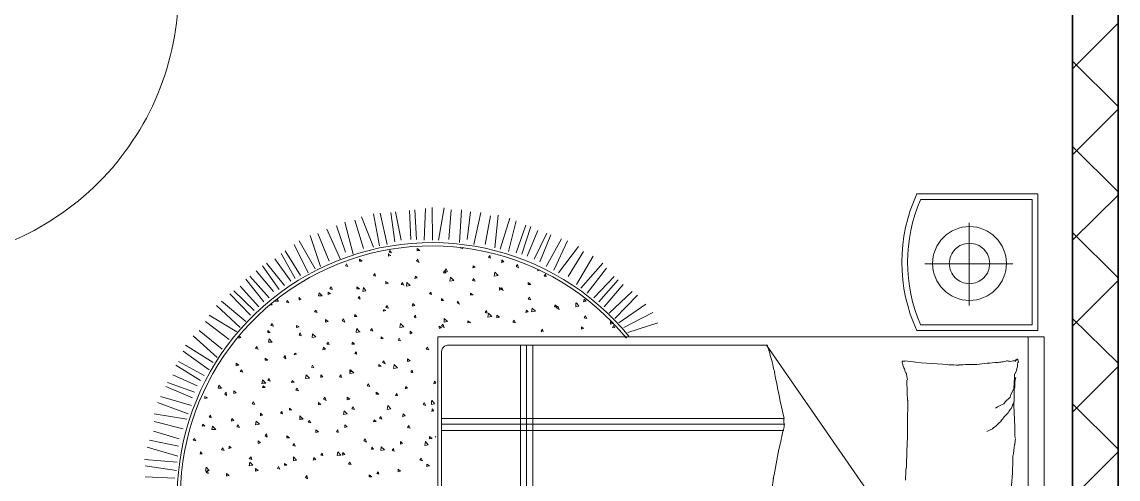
# Model space of a CAD drawing. Header units: millimetres. Extents: x -102235 to 28000, y -9692 to 28742.
# Drawn here: x -73533 to -66302, y 4678 to 7694 of the extents above; entities that cross this region are included whole.
import ezdxf

# ---------------------------------------------------------------- set-up
doc = ezdxf.new("R2010")
doc.units = ezdxf.units.MM
doc.header["$MEASUREMENT"] = 0
for name, color, linetype, lineweight in [('Drawing & Figure_Pen_No__1', 7, 'Continuous', 13), ('Drawing & Figure_Pen_No__141', 7, 'Continuous', 20), ('Drawing & Figure_Pen_No__7', 7, 'Continuous', 35)]:
    doc.layers.add(name, color=color, linetype=linetype, lineweight=lineweight)

msp = doc.modelspace()

# ---------------------------------------------------------------- linework, layer by layer
at = {"layer": 'Drawing & Figure_Pen_No__1', "linetype": 'Continuous', "flags": 128}
msp.add_lwpolyline([(-74301.2, 6106.5, 0.414214), (-72499.9, 7907.8)], format="xyb", dxfattribs=at)
at = {"layer": 'Drawing & Figure_Pen_No__141', "linetype": 'Continuous', "flags": 128}
for points in [[(-66602.9, 7385), (-66302.3, 7685.5)], [(-66302.3, 7135.2), (-66602.9, 7435.8)], [(-66602.9, 6817.7), (-66302.3, 7118.3)], [(-66302.3, 6572.2), (-66602.9, 6872.7)], [(-67631.6, 6559.5), (-66831.5, 6559.5)], [(-67606.2, 6521.4), (-66869.6, 6521.4)], [(-66869.6, 6521.4), (-66869.6, 5695.9)], [(-66831.5, 6559.5), (-66831.5, 5657.8)], [(-66602.9, 6254.7), (-66302.3, 6551)], [(-71073.3, 6242), (-71098.7, 6436.7)], [(-71031, 6254.7), (-71069.1, 6440.9)], [(-70967.5, 6258.9), (-70975.9, 6449.4)], [(-70929.4, 6258.9), (-70942.1, 6453.6)], [(-70878.6, 6254.7), (-70870.1, 6462.1)], [(-70823.5, 6254.7), (-70827.8, 6470.6)], [(-70785.4, 6254.7), (-70747.3, 6466.3)], [(-70717.7, 6258.9), (-70700.8, 6453.6)], [(-70645.7, 6237.7), (-70633, 6453.6)], [(-70594.9, 6258.9), (-70573.8, 6440.9)], [(-70552.6, 6225), (-70506, 6436.7)], [(-71348.5, 6161.5), (-71403.5, 6373.2)], [(-71280.7, 6199.6), (-71335.8, 6385.9)], [(-71213, 6208.1), (-71293.4, 6407.1)], [(-71174.9, 6216.6), (-71213, 6428.2)], [(-71124.1, 6225), (-71170.7, 6432.5)], [(-70476.4, 6225), (-70442.5, 6415.5)], [(-70412.9, 6203.9), (-70391.7, 6419.8)], [(-70379, 6195.4), (-70315.5, 6398.6)], [(-70324, 6178.5), (-70273.2, 6381.7)], [(-67284.5, 5822.9), (-67284.5, 6369)], [(-71505.1, 6115), (-71581.3, 6297)], [(-71433.1, 6131.9), (-71522, 6326.6)], [(-71399.3, 6174.2), (-71458.5, 6347.8)], [(-70273.2, 6170), (-70209.7, 6352)], [(-70235.1, 6161.5), (-70175.8, 6343.6)], [(-70201.2, 6148.8), (-70129.3, 6318.2)], [(-70154.7, 6127.7), (-70070, 6301.2)], [(-66302.3, 6004.9), (-66602.9, 6305.5)], [(-71644.8, 6038.8), (-71737.9, 6225)], [(-71598.2, 6064.2), (-71704.1, 6250.4)], [(-71564.4, 6081.1), (-71632.1, 6284.3)], [(-70116.6, 6110.7), (-70044.6, 6288.5)], [(-70074.2, 6081.1), (-69972.6, 6263.1)], [(-70023.4, 6055.7), (-69934.5, 6250.4)], [(-71729.5, 6000.7), (-71822.6, 6165.8)], [(-71695.6, 6021.8), (-71797.2, 6182.7)], [(-71115.6, 6165.8), (-71115.6, 6148.8)], [(-71115.6, 6161.5), (-71098.7, 6153.1)], [(-71115.6, 6148.8), (-71102.9, 6153.1)], [(-71102.9, 6186.9), (-71111.4, 6174.2)], [(-71111.4, 6174.2), (-71094.5, 6170)], [(-71102.9, 6186.9), (-71094.5, 6170)], [(-70925.1, 6199.6), (-70908.2, 6186.9)], [(-70925.1, 6199.6), (-70925.1, 6182.7)], [(-70925.1, 6182.7), (-70908.2, 6186.9)], [(-70641.5, 6203.9), (-70624.6, 6199.6)], [(-70628.8, 6203.9), (-70624.6, 6199.6)], [(-70446.8, 6153.1), (-70455.2, 6140.4)], [(-70446.8, 6153.1), (-70442.5, 6136.1)], [(-69993.8, 6038.8), (-69862.6, 6212.3)], [(-69930.3, 6013.4), (-69828.7, 6178.5)], [(-69875.3, 5962.6), (-69765.2, 6148.8)], [(-71835.3, 5928.7), (-71945.4, 6085.3)], [(-71801.4, 5954.1), (-71920, 6102.3)], [(-71759.1, 5983.7), (-71864.9, 6131.9)], [(-71390.8, 6098), (-71399.3, 6085.3)], [(-71399.3, 6085.3), (-71382.3, 6081.1)], [(-71390.8, 6098), (-71382.3, 6081.1)], [(-71306.1, 6127.7), (-71289.2, 6115)], [(-71306.1, 6127.7), (-71306.1, 6115)], [(-71306.1, 6115), (-71293.4, 6115)], [(-70920.9, 6127.7), (-70929.4, 6115)], [(-70929.4, 6115), (-70912.4, 6106.5)], [(-70920.9, 6123.4), (-70912.4, 6106.5)], [(-70561.1, 6072.6), (-70544.1, 6076.9)], [(-70556.8, 6085.3), (-70544.1, 6076.9)], [(-70556.8, 6085.3), (-70556.8, 6072.6)], [(-70455.2, 6140.4), (-70442.5, 6136.1)], [(-70370.6, 6106.5), (-70353.6, 6110.7)], [(-70366.3, 6123.4), (-70353.6, 6110.7)], [(-70366.3, 6123.4), (-70366.3, 6106.5)], [(-70264.7, 6093.8), (-70273.2, 6081.1)], [(-70273.2, 6081.1), (-70256.3, 6072.6)], [(-70264.7, 6093.8), (-70256.3, 6072.6)], [(-69845.6, 5937.2), (-69701.7, 6102.3)], [(-66996.6, 6098), (-67576.6, 6098)], [(-71903, 5873.7), (-72030, 6017.6)], [(-71873.4, 5916), (-71987.7, 6051.5)], [(-71204.5, 6034.5), (-71213, 6021.8)], [(-71213, 6021.8), (-71200.3, 6017.6)], [(-71204.5, 6034.5), (-71200.3, 6017.6)], [(-70937.8, 6017.6), (-70942.1, 6000.7)], [(-70942.1, 6000.7), (-70925.1, 6004.9)], [(-70937.8, 6017.6), (-70925.1, 6004.9)], [(-70747.3, 6051.5), (-70751.6, 6038.8)], [(-70751.6, 6038.8), (-70734.6, 6038.8)], [(-70747.3, 6051.5), (-70734.6, 6038.8)], [(-70734.6, 6064.2), (-70743.1, 6051.5)], [(-70743.1, 6051.5), (-70726.2, 6047.2)], [(-70734.6, 6064.2), (-70726.2, 6047.2)], [(-70705, 6009.1), (-70709.2, 5983.7)], [(-70705, 6009.1), (-70683.8, 5988)], [(-70412.9, 6043), (-70417.1, 6017.6)], [(-70417.1, 6017.6), (-70391.7, 6021.8)], [(-70412.9, 6043), (-70391.7, 6021.8)], [(-70129.3, 6059.9), (-70129.3, 6051.5)], [(-70129.3, 6051.5), (-70116.6, 6055.7)], [(-70078.5, 6030.3), (-70086.9, 6017.6)], [(-70086.9, 6017.6), (-70074.2, 6013.4)], [(-70078.5, 6030.3), (-70074.2, 6013.4)], [(-69803.3, 5903.3), (-69676.3, 6068.4)], [(-69761, 5873.7), (-69625.5, 6013.4)], [(-71970.8, 5814.4), (-72093.5, 5949.9)], [(-71936.9, 5848.3), (-72055.4, 5996.4)], [(-71492.4, 5945.6), (-71500.9, 5932.9)], [(-71500.9, 5932.9), (-71483.9, 5928.7)], [(-71492.4, 5945.6), (-71483.9, 5928.7)], [(-71323.1, 5945.6), (-71306.1, 5932.9)], [(-71323.1, 5945.6), (-71323.1, 5932.9)], [(-71323.1, 5932.9), (-71306.1, 5932.9)], [(-71280.7, 5941.4), (-71285, 5916)], [(-71280.7, 5941.4), (-71263.8, 5920.2)], [(-71132.6, 5983.7), (-71132.6, 5966.8)], [(-71132.6, 5979.5), (-71115.6, 5971)], [(-71132.6, 5966.8), (-71115.6, 5971)], [(-71022.5, 5975.3), (-71031, 5962.6)], [(-71031, 5962.6), (-71014, 5958.3)], [(-71022.5, 5975.3), (-71014, 5954.1)], [(-70992.9, 5975.3), (-70997.1, 5949.9)], [(-70997.1, 5949.9), (-70971.7, 5954.1)], [(-70992.9, 5975.3), (-70971.7, 5954.1)], [(-70709.2, 5983.7), (-70683.8, 5988)], [(-70552.6, 6000.7), (-70561.1, 5988)], [(-70561.1, 5988), (-70544.1, 5983.7)], [(-70552.6, 6000.7), (-70544.1, 5983.7)], [(-70383.3, 5941.4), (-70366.3, 5928.7)], [(-70383.3, 5941.4), (-70383.3, 5924.5)], [(-70366.3, 5941.4), (-70374.8, 5928.7)], [(-70366.3, 5941.4), (-70357.9, 5920.2)], [(-70192.8, 5975.3), (-70175.8, 5962.6)], [(-70192.8, 5975.3), (-70192.8, 5962.6)], [(-70192.8, 5962.6), (-70175.8, 5962.6)], [(-69727.1, 5848.3), (-69600.1, 5992.2)], [(-69693.2, 5814.4), (-69566.2, 5962.6)], [(-66602.9, 5687.4), (-66302.3, 5988)], [(-72025.8, 5759.4), (-72161.3, 5899.1)], [(-72000.4, 5789), (-72135.9, 5920.2)], [(-71852.2, 5865.2), (-71839.5, 5852.5)], [(-71780.3, 5856.7), (-71788.7, 5844)], [(-71780.3, 5856.7), (-71771.8, 5839.8)], [(-71704.1, 5877.9), (-71704.1, 5861)], [(-71704.1, 5873.7), (-71699.8, 5869.4)], [(-71704.1, 5861), (-71699.8, 5861)], [(-71699.8, 5869.4), (-71691.4, 5865.2)], [(-71699.8, 5861), (-71691.4, 5865.2)], [(-71572.8, 5907.5), (-71577.1, 5886.4)], [(-71577.1, 5886.4), (-71551.7, 5886.4)], [(-71572.8, 5907.5), (-71551.7, 5886.4)], [(-71513.6, 5911.8), (-71496.6, 5899.1)], [(-71513.6, 5911.8), (-71513.6, 5894.8)], [(-71513.6, 5894.8), (-71500.9, 5899.1)], [(-71306.1, 5882.1), (-71314.6, 5873.7)], [(-71314.6, 5873.7), (-71301.9, 5865.2)], [(-71306.1, 5882.1), (-71301.9, 5865.2)], [(-71285, 5916), (-71263.8, 5920.2)], [(-70836.2, 5911.8), (-70844.7, 5899.1)], [(-70844.7, 5899.1), (-70832, 5894.8)], [(-70836.2, 5911.8), (-70832, 5894.8)], [(-70768.5, 5856.7), (-70751.6, 5856.7)], [(-70764.3, 5869.4), (-70751.6, 5856.7)], [(-70764.3, 5869.4), (-70764.3, 5856.7)], [(-70573.8, 5903.3), (-70556.8, 5890.6)], [(-70573.8, 5903.3), (-70573.8, 5890.6)], [(-70573.8, 5890.6), (-70561.1, 5894.8)], [(-70383.3, 5924.5), (-70370.6, 5928.7)], [(-70374.8, 5928.7), (-70357.9, 5924.5)], [(-70184.3, 5877.9), (-70192.8, 5865.2)], [(-70192.8, 5865.2), (-70175.8, 5861)], [(-70184.3, 5877.9), (-70175.8, 5861)], [(-69824.5, 5865.2), (-69828.7, 5848.3)], [(-69824.5, 5865.2), (-69811.8, 5852.5)], [(-69659.4, 5772.1), (-69507, 5916)], [(-69621.3, 5738.2), (-69473.1, 5890.6)], [(-72093.5, 5678.9), (-72250.2, 5822.9)], [(-72055.4, 5717), (-72216.3, 5852.5)], [(-71898.8, 5827.1), (-71881.9, 5827.1)], [(-71886.1, 5835.6), (-71881.9, 5827.1)], [(-71864.9, 5852.5), (-71839.5, 5852.5)], [(-71788.7, 5844), (-71771.8, 5839.8)], [(-71594, 5793.2), (-71602.5, 5780.5)], [(-71594, 5793.2), (-71585.5, 5776.3)], [(-71145.3, 5797.5), (-71149.5, 5784.8)], [(-71149.5, 5784.8), (-71132.6, 5789)], [(-71145.3, 5797.5), (-71132.6, 5789)], [(-71124.1, 5822.9), (-71132.6, 5810.2)], [(-71132.6, 5810.2), (-71115.6, 5805.9)], [(-71124.1, 5822.9), (-71115.6, 5805.9)], [(-70954.8, 5835.6), (-70959, 5818.6)], [(-70959, 5818.6), (-70942.1, 5822.9)], [(-70954.8, 5835.6), (-70942.1, 5822.9)], [(-70654.2, 5852.5), (-70662.7, 5839.8)], [(-70662.7, 5839.8), (-70645.7, 5831.3)], [(-70654.2, 5848.3), (-70645.7, 5831.3)], [(-70467.9, 5789), (-70476.4, 5776.3)], [(-70467.9, 5789), (-70463.7, 5772.1)], [(-70205.5, 5793.2), (-70209.7, 5776.3)], [(-70205.5, 5793.2), (-70192.8, 5780.5)], [(-70167.4, 5805.9), (-70171.6, 5780.5)], [(-70171.6, 5780.5), (-70146.2, 5784.8)], [(-70167.4, 5805.9), (-70146.2, 5784.8)], [(-70015, 5827.1), (-70019.2, 5814.4)], [(-70019.2, 5814.4), (-70002.3, 5814.4)], [(-70015, 5827.1), (-70002.3, 5814.4)], [(-69998, 5818.6), (-70006.5, 5805.9)], [(-70006.5, 5805.9), (-69989.6, 5797.5)], [(-69998, 5818.6), (-69989.6, 5797.5)], [(-69879.5, 5839.8), (-69879.5, 5814.4)], [(-69879.5, 5814.4), (-69858.3, 5818.6)], [(-69875.3, 5839.8), (-69858.3, 5818.6)], [(-69828.7, 5848.3), (-69811.8, 5852.5)], [(-69595.9, 5708.6), (-69418.1, 5831.3)], [(-72165.5, 5598.5), (-72322.1, 5717)], [(-72114.7, 5649.3), (-72296.7, 5759.4)], [(-71602.5, 5780.5), (-71585.5, 5776.3)], [(-71530.5, 5729.7), (-71513.6, 5717)], [(-71530.5, 5729.7), (-71530.5, 5712.8)], [(-71530.5, 5712.8), (-71513.6, 5717)], [(-71412, 5734), (-71420.4, 5721.3)], [(-71420.4, 5721.3), (-71403.5, 5712.8)], [(-71412, 5734), (-71403.5, 5712.8)], [(-71335.8, 5763.6), (-71340, 5750.9)], [(-71340, 5750.9), (-71323.1, 5750.9)], [(-71335.8, 5763.6), (-71323.1, 5750.9)], [(-70937.8, 5759.4), (-70946.3, 5746.7)], [(-70946.3, 5746.7), (-70933.6, 5742.4)], [(-70937.8, 5759.4), (-70933.6, 5742.4)], [(-70747.3, 5738.2), (-70726.2, 5717)], [(-70747.3, 5738.2), (-70747.3, 5712.8)], [(-70747.3, 5712.8), (-70726.2, 5717)], [(-70590.7, 5721.3), (-70573.8, 5708.6)], [(-70590.7, 5721.3), (-70590.7, 5708.6)], [(-70590.7, 5708.6), (-70573.8, 5712.8)], [(-70476.4, 5776.3), (-70463.7, 5772.1)], [(-70455.2, 5772.1), (-70459.5, 5746.7)], [(-70459.5, 5746.7), (-70434.1, 5750.9)], [(-70455.2, 5772.1), (-70434.1, 5750.9)], [(-70400.2, 5759.4), (-70383.3, 5746.7)], [(-70400.2, 5759.4), (-70400.2, 5742.4)], [(-70400.2, 5742.4), (-70383.3, 5746.7)], [(-70285.9, 5725.5), (-70294.4, 5712.8)], [(-70294.4, 5712.8), (-70277.4, 5708.6)], [(-70285.9, 5725.5), (-70277.4, 5708.6)], [(-70209.7, 5776.3), (-70192.8, 5780.5)], [(-69816, 5755.1), (-69824.5, 5742.4)], [(-69824.5, 5742.4), (-69807.5, 5738.2)], [(-69816, 5755.1), (-69807.5, 5738.2)], [(-69650.9, 5717), (-69634, 5704.3)], [(-69650.9, 5717), (-69650.9, 5700.1)], [(-69562, 5678.9), (-69371.5, 5776.3)], [(-66302.3, 5441.9), (-66602.9, 5738.2)], [(-72212.1, 5535), (-72364.5, 5657.8)], [(-71911.5, 5657.8), (-71903, 5649.3)], [(-71911.5, 5657.8), (-71911.5, 5649.3)], [(-71911.5, 5649.3), (-71911.5, 5645.1)], [(-71911.5, 5645.1), (-71898.8, 5645.1)], [(-71903, 5649.3), (-71894.6, 5645.1)], [(-71881.9, 5704.3), (-71890.3, 5691.6)], [(-71890.3, 5691.6), (-71873.4, 5687.4)], [(-71881.9, 5704.3), (-71873.4, 5687.4)], [(-71721, 5691.6), (-71704.1, 5683.2)], [(-71721, 5691.6), (-71721, 5678.9)], [(-71721, 5678.9), (-71704.1, 5683.2)], [(-71699.8, 5640.8), (-71704.1, 5628.1)], [(-71695.6, 5640.8), (-71699.8, 5640.8)], [(-71695.6, 5640.8), (-71691.4, 5623.9)], [(-71323.1, 5670.5), (-71327.3, 5649.3)], [(-71327.3, 5645.1), (-71301.9, 5649.3)], [(-71327.3, 5649.3), (-71327.3, 5645.1)], [(-71323.1, 5670.5), (-71306.1, 5649.3), (-71301.9, 5649.3)], [(-71225.7, 5670.5), (-71234.2, 5657.8)], [(-71234.2, 5657.8), (-71217.2, 5653.5)], [(-71225.7, 5670.5), (-71217.2, 5653.5)], [(-71035.2, 5704.3), (-71039.4, 5678.9)], [(-71039.4, 5678.9), (-71014, 5683.2)], [(-71035.2, 5704.3), (-71014, 5683.2)], [(-70971.7, 5653.5), (-70967.5, 5649.3), (-70959, 5640.8)], [(-70971.7, 5653.5), (-70971.7, 5649.3)], [(-70971.7, 5649.3), (-70971.7, 5636.6)], [(-70971.7, 5636.6), (-70959, 5640.8)], [(-70781.2, 5687.4), (-70764.3, 5674.7)], [(-70781.2, 5687.4), (-70781.2, 5674.7)], [(-70781.2, 5670.5), (-70768.5, 5674.7)], [(-70755.8, 5700.1), (-70764.3, 5687.4)], [(-70764.3, 5687.4), (-70747.3, 5678.9)], [(-70755.8, 5700.1), (-70747.3, 5678.9)], [(-70099.6, 5666.2), (-70108.1, 5653.5)], [(-70108.1, 5653.5), (-70103.9, 5649.3)], [(-70099.6, 5666.2), (-70095.4, 5649.3)], [(-69841.4, 5683.2), (-69828.7, 5670.5)], [(-69841.4, 5683.2), (-69841.4, 5666.2)], [(-69841.4, 5666.2), (-69828.7, 5670.5)], [(-69650.9, 5700.1), (-69638.2, 5704.3)], [(-69629.7, 5691.6), (-69638.2, 5678.9)], [(-69638.2, 5678.9), (-69621.3, 5674.7)], [(-69629.7, 5691.6), (-69621.3, 5674.7)], [(-69536.6, 5645.1), (-69337.6, 5708.6)], [(-66831.5, 5657.8), (-67631.6, 5657.8)], [(-67606.2, 5695.9), (-66869.6, 5695.9)], [(-72245.9, 5480), (-72402.6, 5623.9)], [(-72102, 5623.9), (-72089.3, 5611.2)], [(-72102, 5619.7), (-72102, 5607)], [(-72102, 5607), (-72089.3, 5611.2)], [(-71903, 5602.7), (-71907.3, 5581.6)], [(-71907.3, 5581.6), (-71881.9, 5581.6)], [(-71903, 5602.7), (-71881.9, 5581.6)], [(-71704.1, 5628.1), (-71699.8, 5628.1)], [(-71699.8, 5628.1), (-71691.4, 5623.9)], [(-71615.2, 5636.6), (-71619.4, 5611.2)], [(-71619.4, 5611.2), (-71594, 5615.4)], [(-71615.2, 5636.6), (-71594, 5615.4)], [(-71513.6, 5581.6), (-71522, 5568.9)], [(-71522, 5568.9), (-71505.1, 5564.6)], [(-71513.6, 5581.6), (-71505.1, 5564.6)], [(-71352.7, 5581.6), (-71356.9, 5568.9)], [(-71356.9, 5568.9), (-71340, 5568.9)], [(-71352.7, 5581.6), (-71340, 5568.9)], [(-71166.4, 5602.7), (-71149.5, 5607)], [(-71162.2, 5615.4), (-71149.5, 5602.7)], [(-71162.2, 5615.4), (-71162.2, 5602.7)], [(-71043.7, 5607), (-71052.1, 5594.3)], [(-71052.1, 5594.3), (-71035.2, 5590)], [(-71043.7, 5607), (-71035.2, 5590)], [(-70789.7, 5615.4), (-70789.7, 2618.2)], [(-66789.2, 5615.4), (-70789.7, 5615.4)], [(-66895, 2618.2), (-66895, 5615.4)], [(-66789.2, 2618.2), (-66789.2, 5615.4)], [(-72296.7, 5399.5), (-72470.3, 5522.3)], [(-72271.3, 5446.1), (-72453.4, 5560.4)], [(-71983.5, 5551.9), (-71991.9, 5539.2)], [(-71991.9, 5539.2), (-71975, 5535)], [(-71983.5, 5551.9), (-71975, 5535)], [(-71733.7, 5509.6), (-71737.9, 5496.9)], [(-71737.9, 5496.9), (-71721, 5501.1)], [(-71733.7, 5509.6), (-71721, 5501.1)], [(-71543.2, 5547.7), (-71547.4, 5530.8)], [(-71547.4, 5530.8), (-71530.5, 5535)], [(-71543.2, 5547.7), (-71530.5, 5535)], [(-71327.3, 5518.1), (-71335.8, 5505.4)], [(-71335.8, 5505.4), (-71323.1, 5501.1)], [(-71327.3, 5518.1), (-71323.1, 5501.1)], [(-70857.4, 5547.7), (-70865.9, 5535)], [(-70865.9, 5535), (-70848.9, 5530.8)], [(-70857.4, 5547.7), (-70848.9, 5530.8)], [(-70764.3, 2707.1), (-70764.3, 5518.1)], [(-70726.2, 5560.4), (-68622.2, 5560.4)], [(-70243.6, 5560.4), (-70243.6, 4417.4)], [(-70205.5, 5560.4), (-70205.5, 4400.5)], [(-70163.1, 5560.4), (-70163.1, 4383.5)], [(-67767.1, 4324.3), (-68622.2, 5560.4)], [(-72356, 5327.6), (-72516.9, 5429.2)], [(-72330.6, 5361.4), (-72499.9, 5454.6)], [(-72118.9, 5441.9), (-72102, 5429.2)], [(-72118.9, 5441.9), (-72118.9, 5424.9)], [(-72118.9, 5424.9), (-72102, 5429.2)], [(-71928.4, 5475.7), (-71911.5, 5463)], [(-71928.4, 5475.7), (-71928.4, 5463)], [(-71928.4, 5463), (-71911.5, 5463)], [(-71797.2, 5492.7), (-71805.7, 5480)], [(-71805.7, 5480), (-71793, 5471.5)], [(-71797.2, 5492.7), (-71793, 5471.5)], [(-71615.2, 5429.2), (-71623.6, 5416.5)], [(-71615.2, 5429.2), (-71606.7, 5412.2)], [(-71179.1, 5433.4), (-71162.2, 5420.7)], [(-71179.1, 5433.4), (-71179.1, 5420.7)], [(-71179.1, 5420.7), (-71166.4, 5424.9)], [(-71145.3, 5458.8), (-71153.7, 5446.1)], [(-71153.7, 5446.1), (-71136.8, 5437.6)], [(-71145.3, 5458.8), (-71136.8, 5437.6)], [(-71077.5, 5433.4), (-71081.8, 5408)], [(-71077.5, 5433.4), (-71056.4, 5412.2)], [(-70988.6, 5471.5), (-70971.7, 5458.8)], [(-70988.6, 5471.5), (-70988.6, 5454.6)], [(-70988.6, 5454.6), (-70971.7, 5458.8)], [(-67424.2, 5433.4), (-67635.8, 5446.1)], [(-72377.2, 5293.7), (-72538, 5365.7)], [(-72085.1, 5399.5), (-72093.5, 5386.8)], [(-72093.5, 5386.8), (-72076.6, 5382.6)], [(-72085.1, 5399.5), (-72076.6, 5382.6)], [(-71657.5, 5365.7), (-71661.7, 5340.3)], [(-71657.5, 5365.7), (-71636.3, 5344.5)], [(-71623.6, 5416.5), (-71606.7, 5412.2)], [(-71564.4, 5348.7), (-71547.4, 5353)], [(-71560.1, 5365.7), (-71547.4, 5353)], [(-71560.1, 5365.7), (-71560.1, 5348.7)], [(-71428.9, 5365.7), (-71437.4, 5353)], [(-71437.4, 5353), (-71424.7, 5348.7)], [(-71428.9, 5365.7), (-71424.7, 5348.7)], [(-71369.6, 5399.5), (-71356.9, 5386.8)], [(-71369.6, 5399.5), (-71369.6, 5382.6)], [(-71365.4, 5399.5), (-71369.6, 5374.1)], [(-71369.6, 5382.6), (-71356.9, 5386.8)], [(-71369.6, 5374.1), (-71344.2, 5378.4)], [(-71365.4, 5399.5), (-71344.2, 5378.4)], [(-71081.8, 5408), (-71056.4, 5412.2)], [(-70959, 5395.3), (-70967.5, 5382.6)], [(-70967.5, 5382.6), (-70954.8, 5378.4)], [(-70959, 5395.3), (-70954.8, 5378.4)], [(-66602.9, 5120.1), (-66302.3, 5420.7)], [(-72406.8, 5213.3), (-72584.6, 5289.5)], [(-72394.1, 5251.4), (-72571.9, 5314.9)], [(-72233.2, 5297.9), (-72237.5, 5276.8)], [(-72233.2, 5297.9), (-72216.3, 5276.8)], [(-71945.4, 5331.8), (-71949.6, 5306.4)], [(-71949.6, 5310.6), (-71924.2, 5310.6)], [(-71945.4, 5331.8), (-71924.2, 5310.6)], [(-71941.1, 5293.7), (-71945.4, 5281)], [(-71945.4, 5281), (-71928.4, 5281)], [(-71941.1, 5293.7), (-71928.4, 5281)], [(-71903, 5340.3), (-71911.5, 5327.6)], [(-71911.5, 5327.6), (-71894.6, 5323.3)], [(-71903, 5340.3), (-71894.6, 5323.3)], [(-71750.6, 5327.6), (-71754.9, 5314.9)], [(-71754.9, 5314.9), (-71737.9, 5319.1)], [(-71750.6, 5327.6), (-71737.9, 5314.9)], [(-71661.7, 5340.3), (-71636.3, 5344.5)], [(-71246.9, 5306.4), (-71255.3, 5293.7)], [(-71255.3, 5293.7), (-71238.4, 5289.5)], [(-71246.9, 5306.4), (-71238.4, 5289.5)], [(-71001.3, 5289.5), (-71005.6, 5272.5)], [(-71001.3, 5289.5), (-70988.6, 5276.8)], [(-70810.8, 5323.3), (-70815.1, 5306.4)], [(-70815.1, 5306.4), (-70802.4, 5310.6)], [(-70810.8, 5323.3), (-70802.4, 5314.9)], [(-72415.3, 5162.5), (-72618.5, 5221.7)], [(-72326.4, 5221.7), (-72309.4, 5213.3)], [(-72326.4, 5221.7), (-72326.4, 5209)], [(-72326.4, 5209), (-72309.4, 5213.3)], [(-72237.5, 5276.8), (-72216.3, 5276.8)], [(-72186.7, 5251.4), (-72195.1, 5238.7)], [(-72195.1, 5238.7), (-72182.4, 5230.2)], [(-72186.7, 5251.4), (-72182.4, 5230.2)], [(-72135.9, 5259.8), (-72118.9, 5247.1)], [(-72135.9, 5259.8), (-72135.9, 5242.9)], [(-72135.9, 5242.9), (-72118.9, 5247.1)], [(-71716.8, 5276.8), (-71725.2, 5264.1)], [(-71725.2, 5264.1), (-71708.3, 5259.8)], [(-71716.8, 5276.8), (-71708.3, 5259.8)], [(-71534.7, 5217.5), (-71543.2, 5204.8)], [(-71534.7, 5217.5), (-71526.3, 5196.3)], [(-71386.6, 5217.5), (-71369.6, 5204.8)], [(-71386.6, 5217.5), (-71386.6, 5200.6)], [(-71196.1, 5251.4), (-71179.1, 5238.7)], [(-71196.1, 5251.4), (-71196.1, 5238.7)], [(-71196.1, 5238.7), (-71179.1, 5238.7)], [(-71060.6, 5242.9), (-71069.1, 5230.2)], [(-71069.1, 5230.2), (-71056.4, 5226)], [(-71060.6, 5242.9), (-71056.4, 5226)], [(-71005.6, 5272.5), (-70988.6, 5276.8)], [(-72436.4, 5107.4), (-72639.6, 5183.6)], [(-72004.6, 5187.9), (-72013.1, 5175.2)], [(-72013.1, 5175.2), (-71996.2, 5170.9)], [(-72004.6, 5187.9), (-71996.2, 5170.9)], [(-71767.6, 5145.5), (-71754.9, 5132.8)], [(-71767.6, 5145.5), (-71767.6, 5132.8)], [(-71767.6, 5132.8), (-71754.9, 5137.1)], [(-71577.1, 5183.6), (-71560.1, 5170.9)], [(-71577.1, 5183.6), (-71577.1, 5166.7)], [(-71577.1, 5166.7), (-71564.4, 5170.9)], [(-71543.2, 5204.8), (-71526.3, 5196.3)], [(-71386.6, 5200.6), (-71369.6, 5204.8)], [(-71348.5, 5154), (-71356.9, 5141.3)], [(-71356.9, 5141.3), (-71340, 5137.1)], [(-71348.5, 5154), (-71340, 5137.1)], [(-71119.9, 5162.5), (-71124.1, 5137.1)], [(-71124.1, 5137.1), (-71098.7, 5141.3)], [(-71119.9, 5162.5), (-71098.7, 5141.3)], [(-70878.6, 5183.6), (-70887, 5170.9)], [(-70887, 5170.9), (-70870.1, 5162.5)], [(-70878.6, 5183.6), (-70870.1, 5162.5)], [(-70832, 5196.3), (-70832, 5170.9)], [(-70832, 5170.9), (-70810.8, 5175.2)], [(-70827.8, 5196.3), (-70810.8, 5175.2)], [(-70827.8, 5141.3), (-70815.1, 5128.6)], [(-70827.8, 5141.3), (-70827.8, 5124.4)], [(-66302.3, 4874.6), (-66602.9, 5175.2)], [(-72444.9, 5073.6), (-72660.8, 5107.4)], [(-72288.3, 5099), (-72296.7, 5086.3)], [(-72296.7, 5086.3), (-72284, 5082)], [(-72288.3, 5099), (-72284, 5082)], [(-72148.6, 5077.8), (-72152.8, 5060.9)], [(-72152.8, 5060.9), (-72135.9, 5065.1)], [(-72148.6, 5077.8), (-72135.9, 5065.1)], [(-71962.3, 5094.7), (-71945.4, 5099)], [(-71958.1, 5111.7), (-71945.4, 5099)], [(-71958.1, 5111.7), (-71958.1, 5094.7)], [(-71818.4, 5124.4), (-71826.8, 5111.7)], [(-71826.8, 5111.7), (-71814.1, 5107.4)], [(-71818.4, 5124.4), (-71814.1, 5107.4)], [(-71678.7, 5073.6), (-71699.8, 5094.7)], [(-71699.8, 5094.7), (-71699.8, 5069.3)], [(-71699.8, 5069.3), (-71699.8, 5073.6), (-71678.7, 5073.6)], [(-71636.3, 5065.1), (-71644.8, 5052.4)], [(-71636.3, 5065.1), (-71627.9, 5048.2)], [(-71407.7, 5128.6), (-71412, 5103.2)], [(-71412, 5103.2), (-71386.6, 5107.4)], [(-71407.7, 5128.6), (-71386.6, 5107.4)], [(-71208.8, 5069.3), (-71213, 5056.6)], [(-71208.8, 5069.3), (-71196.1, 5056.6)], [(-71166.4, 5090.5), (-71174.9, 5077.8)], [(-71174.9, 5077.8), (-71158, 5073.6)], [(-71166.4, 5090.5), (-71158, 5073.6)], [(-71018.3, 5107.4), (-71022.5, 5090.5)], [(-71022.5, 5090.5), (-71005.6, 5094.7)], [(-71018.3, 5107.4), (-71005.6, 5094.7)], [(-70832, 5124.4), (-70815.1, 5128.6)], [(-70764.3, 5077.8), (-68507.9, 5077.8)], [(-72495.7, 4942.3), (-72665, 4993.1)], [(-72470.3, 5010.1), (-72660.8, 5056.6)], [(-72339.1, 5039.7), (-72343.3, 5027)], [(-72343.3, 5027), (-72326.4, 5031.2)], [(-72339.1, 5039.7), (-72326.4, 5027)], [(-72275.6, 5027), (-72279.8, 5005.8)], [(-72279.8, 5005.8), (-72254.4, 5005.8)], [(-72275.6, 5027), (-72254.4, 5005.8)], [(-72106.2, 5035.5), (-72114.7, 5022.8)], [(-72114.7, 5022.8), (-72097.8, 5018.5)], [(-72106.2, 5035.5), (-72097.8, 5018.5)], [(-71987.7, 5060.9), (-71991.9, 5035.5)], [(-71991.9, 5035.5), (-71966.5, 5039.7)], [(-71987.7, 5060.9), (-71966.5, 5039.7)], [(-71644.8, 5052.4), (-71627.9, 5048.2)], [(-71594, 5001.6), (-71577.1, 4988.9)], [(-71594, 5001.6), (-71594, 4984.7)], [(-71450.1, 5001.6), (-71458.5, 4988.9)], [(-71450.1, 5001.6), (-71445.8, 4984.7)], [(-71403.5, 5035.5), (-71386.6, 5022.8)], [(-71403.5, 5035.5), (-71403.5, 5018.5)], [(-71403.5, 5018.5), (-71386.6, 5022.8)], [(-71213, 5056.6), (-71196.1, 5056.6)], [(-70980.2, 5031.2), (-70988.6, 5018.5)], [(-70988.6, 5018.5), (-70971.7, 5014.3)], [(-70980.2, 5031.2), (-70971.7, 5014.3)], [(-70764.3, 5039.7), (-68507.9, 5039.7)], [(-70764.3, 4997.4), (-68507.9, 4997.4)], [(-72499.9, 4895.8), (-72690.4, 4933.9)], [(-72394.1, 4946.6), (-72402.6, 4933.9)], [(-72402.6, 4933.9), (-72385.6, 4929.6)], [(-72394.1, 4946.6), (-72385.6, 4929.6)], [(-71975, 4929.6), (-71958.1, 4916.9)], [(-71975, 4929.6), (-71975, 4912.7)], [(-71975, 4912.7), (-71962.3, 4916.9)], [(-71920, 4976.2), (-71928.4, 4963.5)], [(-71928.4, 4963.5), (-71915.7, 4955)], [(-71920, 4976.2), (-71915.7, 4955)], [(-71784.5, 4963.5), (-71767.6, 4950.8)], [(-71784.5, 4963.5), (-71784.5, 4950.8)], [(-71784.5, 4950.8), (-71767.6, 4950.8)], [(-71594, 4984.7), (-71577.1, 4988.9)], [(-71458.5, 4988.9), (-71445.8, 4984.7)], [(-71268, 4942.3), (-71276.5, 4929.6)], [(-71276.5, 4929.6), (-71259.6, 4921.2)], [(-71268, 4942.3), (-71259.6, 4921.2)], [(-71035.2, 4925.4), (-71022.5, 4912.7)], [(-71035.2, 4925.4), (-71035.2, 4908.5)], [(-70870.1, 4925.4), (-70874.3, 4900)], [(-70870.1, 4925.4), (-70853.2, 4904.2)], [(-70844.7, 4959.3), (-70827.8, 4946.6)], [(-70844.7, 4959.3), (-70844.7, 4942.3)], [(-70844.7, 4942.3), (-70832, 4946.6)], [(-70802.4, 4959.3), (-70806.6, 4955)], [(-72504.2, 4828), (-72707.4, 4887.3)], [(-72360.2, 4845), (-72343.3, 4845)], [(-72356, 4857.7), (-72343.3, 4845)], [(-72356, 4857.7), (-72356, 4845)], [(-72207.8, 4883.1), (-72216.3, 4870.4)], [(-72216.3, 4870.4), (-72199.4, 4866.1)], [(-72207.8, 4883.1), (-72199.4, 4866.1)], [(-72169.7, 4878.8), (-72152.8, 4883.1)], [(-72165.5, 4895.8), (-72152.8, 4883.1)], [(-72165.5, 4895.8), (-72165.5, 4878.8)], [(-71737.9, 4912.7), (-71746.4, 4900)], [(-71746.4, 4900), (-71729.5, 4895.8)], [(-71737.9, 4912.7), (-71729.5, 4895.8)], [(-71551.7, 4849.2), (-71560.1, 4836.5)], [(-71551.7, 4849.2), (-71547.4, 4832.3)], [(-71450.1, 4857.7), (-71454.3, 4832.3)], [(-71450.1, 4857.7), (-71428.9, 4836.5)], [(-71416.2, 4853.4), (-71420.4, 4836.5)], [(-71416.2, 4853.4), (-71403.5, 4840.7)], [(-71229.9, 4874.6), (-71213, 4874.6)], [(-71225.7, 4887.3), (-71213, 4874.6)], [(-71225.7, 4887.3), (-71225.7, 4874.6)], [(-71162.2, 4891.5), (-71166.4, 4866.1)], [(-71166.4, 4866.1), (-71141, 4870.4)], [(-71162.2, 4891.5), (-71141, 4870.4)], [(-71081.8, 4878.8), (-71090.2, 4866.1)], [(-71090.2, 4866.1), (-71077.5, 4861.9)], [(-71081.8, 4878.8), (-71077.5, 4861.9)], [(-71035.2, 4908.5), (-71022.5, 4912.7)], [(-70874.3, 4900), (-70853.2, 4904.2)], [(-66602.9, 4557.1), (-66302.3, 4857.7)], [(-72508.4, 4789.9), (-72724.3, 4806.9)], [(-72021.6, 4823.8), (-72034.3, 4811.1)], [(-72030, 4789.9), (-72034.3, 4764.5)], [(-72030, 4811.1), (-72017.3, 4806.9)], [(-72030, 4789.9), (-72008.9, 4768.8)], [(-72021.6, 4823.8), (-72017.3, 4806.9)], [(-71801.4, 4781.5), (-71784.5, 4768.8)], [(-71801.4, 4781.5), (-71801.4, 4768.8)], [(-71742.2, 4823.8), (-71721, 4802.6)], [(-71742.2, 4823.8), (-71742.2, 4798.4)], [(-71742.2, 4798.4), (-71721, 4802.6)], [(-71606.7, 4819.6), (-71610.9, 4802.6)], [(-71610.9, 4802.6), (-71594, 4806.9)], [(-71606.7, 4819.6), (-71594, 4806.9)], [(-71560.1, 4836.5), (-71547.4, 4832.3)], [(-71454.3, 4832.3), (-71428.9, 4836.5)], [(-71420.4, 4836.5), (-71403.5, 4840.7)], [(-71369.6, 4789.9), (-71378.1, 4777.2)], [(-71378.1, 4777.2), (-71361.2, 4773)], [(-71369.6, 4789.9), (-71361.2, 4773)], [(-70899.7, 4815.3), (-70908.2, 4802.6)], [(-70908.2, 4802.6), (-70891.3, 4798.4)], [(-70899.7, 4815.3), (-70891.3, 4798.4)], [(-70861.6, 4777.2), (-70844.7, 4764.5)], [(-70861.6, 4777.2), (-70861.6, 4760.3)], [(-72512.6, 4734.9), (-72720.1, 4764.5)], [(-72317.9, 4756.1), (-72322.1, 4730.7)], [(-72322.1, 4730.7), (-72296.7, 4734.9)], [(-72317.9, 4756.1), (-72296.7, 4734.9)], [(-72309.4, 4734.9), (-72317.9, 4722.2)], [(-72317.9, 4722.2), (-72305.2, 4713.7)], [(-72309.4, 4734.9), (-72305.2, 4713.7)], [(-72182.4, 4713.7), (-72165.5, 4701)], [(-72182.4, 4713.7), (-72182.4, 4696.8)], [(-72182.4, 4696.8), (-72169.7, 4701)], [(-72034.3, 4764.5), (-72008.9, 4768.8)], [(-71991.9, 4747.6), (-71975, 4734.9)], [(-71991.9, 4747.6), (-71991.9, 4730.7)], [(-71991.9, 4730.7), (-71975, 4734.9)], [(-71839.5, 4760.3), (-71848, 4747.6)], [(-71848, 4747.6), (-71831.1, 4743.4)], [(-71839.5, 4760.3), (-71831.1, 4743.4)], [(-71801.4, 4768.8), (-71784.5, 4768.8)], [(-71653.3, 4701), (-71661.7, 4688.3)], [(-71653.3, 4701), (-71649, 4679.9)], [(-71242.6, 4705.3), (-71225.7, 4692.6)], [(-71242.6, 4705.3), (-71242.6, 4692.6)], [(-71183.4, 4726.4), (-71191.8, 4713.7)], [(-71191.8, 4713.7), (-71179.1, 4709.5)], [(-71183.4, 4726.4), (-71179.1, 4709.5)], [(-71052.1, 4743.4), (-71035.2, 4730.7)], [(-71052.1, 4743.4), (-71052.1, 4726.4)], [(-71052.1, 4726.4), (-71035.2, 4730.7)], [(-70861.6, 4760.3), (-70844.7, 4764.5)], [(-72525.3, 4684.1), (-72720.1, 4692.6)], [(-71661.7, 4688.3), (-71649, 4679.9)], [(-71242.6, 4692.6), (-71229.9, 4692.6)]]:
    msp.add_lwpolyline(points, dxfattribs=at)
for points in [[(-67629.1, 6559.7, 0.221338), (-67629.1, 5657.5)], [(-67605, 6520.5, 0.208448), (-67605, 5696.8)], [(-69528.9, 5619.8, 0.35115), (-71581, 6060.3, 0.35115), (-72458.7, 4153.8, 0.35115), (-70789.6, 2881.2)], [(-69545.3, 5606.5, 0.351151), (-71571.5, 6041.4, 0.351151), (-72438.1, 4158.9, 0.351152), (-70790.1, 2902.4)], [(-70724, 5560.4, 0.414214), (-70764.3, 5520.2)], [(-68616.7, 5562.9, 0.007864), (-68583.3, 5452.5)], [(-68584.6, 5450.5, 0.013124), (-68567.4, 5383.7)], [(-67721.8, 5427.7, 0.039739), (-67727.5, 5455)], [(-67726.2, 5454.7, 0.36535), (-67724.7, 5457)], [(-67725.3, 5455.2, 0.117026), (-67706.8, 5456.3)], [(-67709.7, 5398.3, 0.048296), (-67720.7, 5425.9)], [(-67636.7, 5449.1, 0.028345), (-67708.8, 5457.6)], [(-67352.9, 5429.5, 0.006208), (-67420.6, 5432.3)], [(-67235.2, 5432.9, 0.021809), (-67353.6, 5431.1)], [(-67097.5, 5447.2, 0.018819), (-67234.3, 5434)], [(-67068.5, 5451, 0.019325), (-67098.7, 5445.8)], [(-67068.6, 5451.1, 0.017355), (-67034.9, 5457.1)], [(-67035.4, 5459.1, 0.129704), (-67002.1, 5455.2)], [(-66978.6, 5456.6, 0.191759), (-67002.1, 5456.5)], [(-66973, 5466.5, 0.36354), (-66979.4, 5454.5)], [(-66975.4, 5463.4, 0.271435), (-66969.1, 5464.6, 0.271201), (-66967.1, 5470.7)], [(-66959, 5452, 0.153724), (-66966.8, 5418.5)], [(-66966.5, 5471.3, 0.215272), (-66962.7, 5467.6)], [(-66962.6, 5465.7, 0.076354), (-66959.2, 5451.3)], [(-68569, 5382.6, 0.009582), (-68505.1, 5077.5)], [(-67709.7, 5398.3, 0.06291), (-67701.9, 5376.9)], [(-67698.8, 5379.3, 0.040601), (-67692, 5332.8)], [(-66990.8, 5276.9, 0.014638), (-66984.8, 5372.7)], [(-66982, 5372, 0.111319), (-66967.4, 5417.2)], [(-67695.1, 5330.8, 0.014354), (-67690.6, 5197.3)], [(-66984.2, 5280.5, 0.088169), (-67014.4, 5218.6)], [(-66989.8, 5150.2, 0.010806), (-66988.3, 5279.3)], [(-66976.3, 5349.9, 0.088162), (-66983.4, 5281.4)], [(-67013.3, 5217.7, 0.077542), (-67056.2, 5174.7)], [(-67689.2, 5197.8, 0.005483), (-67690.7, 4946.7)], [(-67056.7, 5173.5, 0.077534), (-67110.7, 5145.7)], [(-67009.8, 5142, 0.048677), (-67026, 5116.8)], [(-66987, 5188.2, 0.027841), (-67008.3, 5140.6)], [(-66984, 5021.3, 0.018424), (-66990, 5149.9)], [(-68506.8, 5078.7, 0.080738), (-68505.8, 5041.3)], [(-67027.7, 5115.6, 0.023713), (-67076.6, 5059.6)], [(-68538.9, 4876.5, 0.006628), (-68510.2, 5006.5)], [(-68501.9, 5041.3, 0.023755), (-68508.6, 5005)], [(-67133.9, 5007.9, 0.023192), (-67167.3, 4991.8)], [(-67117.9, 5019.3, 0.046864), (-67133.3, 5009)], [(-67075.2, 5057.6, 0.031192), (-67116.6, 5019.5)], [(-66983.3, 5020.8, 0.031991), (-66981.9, 4946.9)], [(-67692.3, 4945.8, 0.007137), (-67698.3, 4753.8)], [(-66979.1, 4943, 0.03344), (-66983.6, 4902.8)], [(-68576.7, 4681, 0.009488), (-68540.6, 4874.2)], [(-66996.4, 4828.9, 0.017902), (-66985.6, 4904.1)], [(-67008.4, 4608, 0.02654), (-66996.6, 4830.2)], [(-67699.9, 4755.1, 0.008774), (-67705.3, 4669.9)], [(-68611.4, 4447.2, 0.007904), (-68575.8, 4683)]]:
    msp.add_lwpolyline(points, format="xyb", dxfattribs=at)
for points in [[(-67038.9, 6100.2, 0.414214), (-67282.3, 6343.6, 0.414214), (-67525.8, 6100.2, 0.414214), (-67282.3, 5856.7, 0.414214)], [(-67149, 6100.2, 0.414214), (-67282.3, 6233.5, 0.414214), (-67415.7, 6100.2, 0.414214), (-67282.3, 5966.8, 0.414214)]]:
    msp.add_lwpolyline(points, format="xyb", close=True, dxfattribs=at)
at = {"layer": 'Drawing & Figure_Pen_No__7', "linetype": 'Continuous', "flags": 128}
for points in [[(-66302.3, 776.7), (-66302.3, 8024.2)], [(-66602.9, 7876), (-66602.9, 776.7)]]:
    msp.add_lwpolyline(points, dxfattribs=at)

doc.saveas('drawing.dxf')
